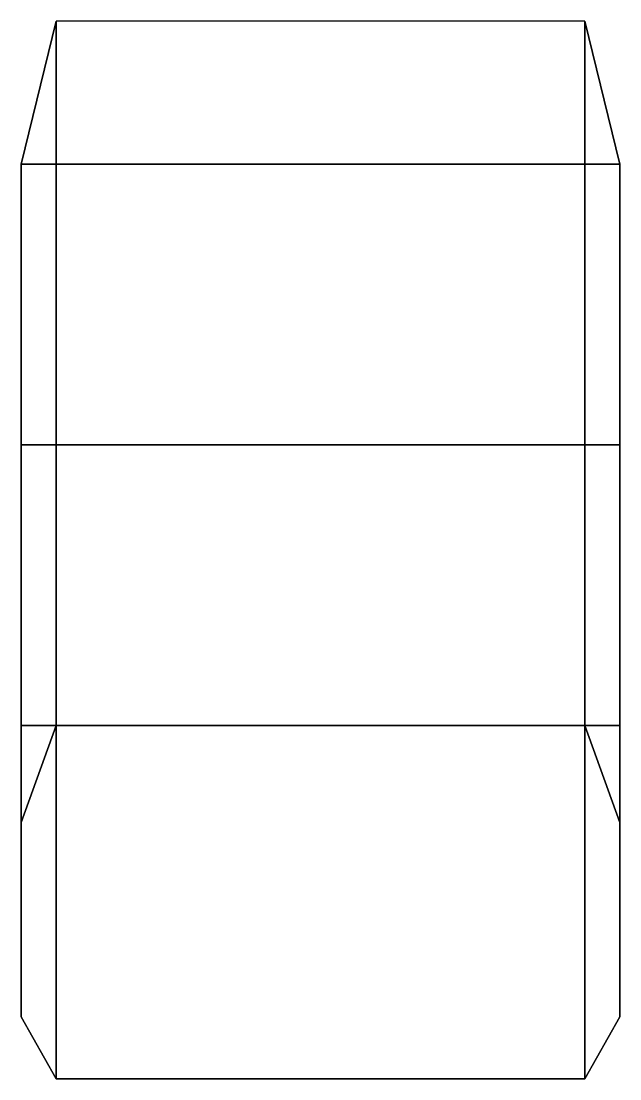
# Model space of a CAD drawing. Extents: x -1.11 to 1.11, y -2.83 to 1.09.
import ezdxf

# ---------------------------------------------------------------- set-up
doc = ezdxf.new("R2010")
doc.units = 0
doc.layers.add('TENT', color=4, linetype='CONTINUOUS')

msp = doc.modelspace()

# ---------------------------------------------------------------- linework, layer by layer
at = {"layer": 'TENT'}
for points in [[(-0.98, 1.09, 2.41), (-1.11, 0.56, 2.41), (-1.11, 0.56, 2.54), (-0.98, 1.09, 2.42)], [(-0.98, 1.09, 2.42), (-1.11, 0.56, 2.54), (-0.98, 0.56, 2.61), (-0.98, 1.09, 2.42)], [(-0.98, 1.09, 2.42), (-0.98, 0.56, 2.61), (0.98, 0.56, 2.61), (0.98, 1.09, 2.42)], [(1.11, 0.56, 2.41), (0.98, 1.09, 2.41), (0.98, 1.09, 2.42), (1.11, 0.56, 2.54)], [(1.11, 0.56, 2.54), (0.98, 1.09, 2.42), (0.98, 1.09, 2.42), (0.98, 0.56, 2.61)], [(-1.11, 0.56, 2.41), (-1.11, -0.48, 2.41), (-1.11, -0.48, 2.58), (-1.11, 0.56, 2.54)], [(-1.11, 0.56, 2.54), (-1.11, -0.48, 2.58), (-0.98, -0.48, 2.67), (-0.98, 0.56, 2.61)], [(-0.98, 0.56, 2.61), (-0.98, -0.48, 2.67), (0.98, -0.48, 2.67), (0.98, 0.56, 2.61)], [(1.11, -0.48, 2.58), (1.11, 0.56, 2.54), (0.98, 0.56, 2.61), (0.98, -0.48, 2.67)], [(1.11, -0.48, 2.41), (1.11, 0.56, 2.41), (1.11, 0.56, 2.54), (1.11, -0.48, 2.58)], [(-1.11, -0.48, 2.41), (-1.11, -1.52, 2.41), (-1.11, -1.52, 2.58), (-1.11, -0.48, 2.58)], [(-1.11, -0.48, 2.58), (-1.11, -1.52, 2.58), (-0.98, -1.52, 2.67), (-0.98, -0.48, 2.67)], [(-0.98, -0.48, 2.67), (-0.98, -1.52, 2.67), (0.98, -1.52, 2.67), (0.98, -0.48, 2.67)], [(1.11, -1.52, 2.58), (1.11, -0.48, 2.58), (0.98, -0.48, 2.67), (0.98, -1.52, 2.67)], [(1.11, -1.52, 2.41), (1.11, -0.48, 2.41), (1.11, -0.48, 2.58), (1.11, -1.52, 2.58)], [(-1.11, -1.52, 2.41), (-1.11, -1.88, 1.94), (-1.11, -1.88, 2.45), (-1.11, -1.52, 2.58)], [(-1.11, -1.52, 2.58), (-1.11, -1.88, 2.45), (-1.11, -1.88, 2.45), (-0.98, -1.52, 2.67)], [(-1.11, -1.88, 2.45), (-1.11, -2.6, 2.33), (-0.98, -2.83, 2.44), (-0.98, -1.52, 2.67)], [(-0.98, -1.52, 2.67), (-0.98, -2.83, 2.44), (0.98, -2.83, 2.44), (0.98, -1.52, 2.67)], [(1.11, -1.88, 2.45), (1.11, -1.52, 2.58), (0.98, -1.52, 2.67)], [(1.11, -2.6, 2.33), (1.11, -1.88, 2.45), (0.98, -1.52, 2.67), (0.98, -2.83, 2.44)], [(1.11, -1.88, 1.94), (1.11, -1.52, 2.41), (1.11, -1.52, 2.58), (1.11, -1.88, 2.45)], [(-1.11, -1.88, 1.94), (-1.11, -2.6, 1.94), (-1.11, -2.6, 2.33), (-1.11, -1.88, 2.45)], [(1.11, -2.6, 1.94), (1.11, -1.88, 1.94), (1.11, -1.88, 2.45), (1.11, -2.6, 2.33)], [(-1.11, -2.6, 1.94), (-0.98, -2.83, 1.94), (-0.98, -2.83, 2.44), (-1.11, -2.6, 2.33)], [(0.98, -2.83, 1.94), (1.11, -2.6, 1.94), (1.11, -2.6, 2.33), (0.98, -2.83, 2.44)], [(-0.98, -2.83, 2.44), (-0.15, -2.83, 2.33), (0.15, -2.83, 2.33), (0.98, -2.83, 2.44)], [(-0.15, -2.83, 2.18), (-0.98, -2.83, 1.94), (0.98, -2.83, 1.94), (0.15, -2.83, 2.18)], [(-0.98, -2.83, 2.44), (-0.98, -2.83, 1.94), (-0.15, -2.83, 2.18), (-0.15, -2.83, 2.33)], [(0.15, -2.83, 2.33), (0.15, -2.83, 2.18), (0.98, -2.83, 1.94), (0.98, -2.83, 2.44)]]:
    msp.add_3dface(points, dxfattribs=at)

doc.saveas('drawing.dxf')
